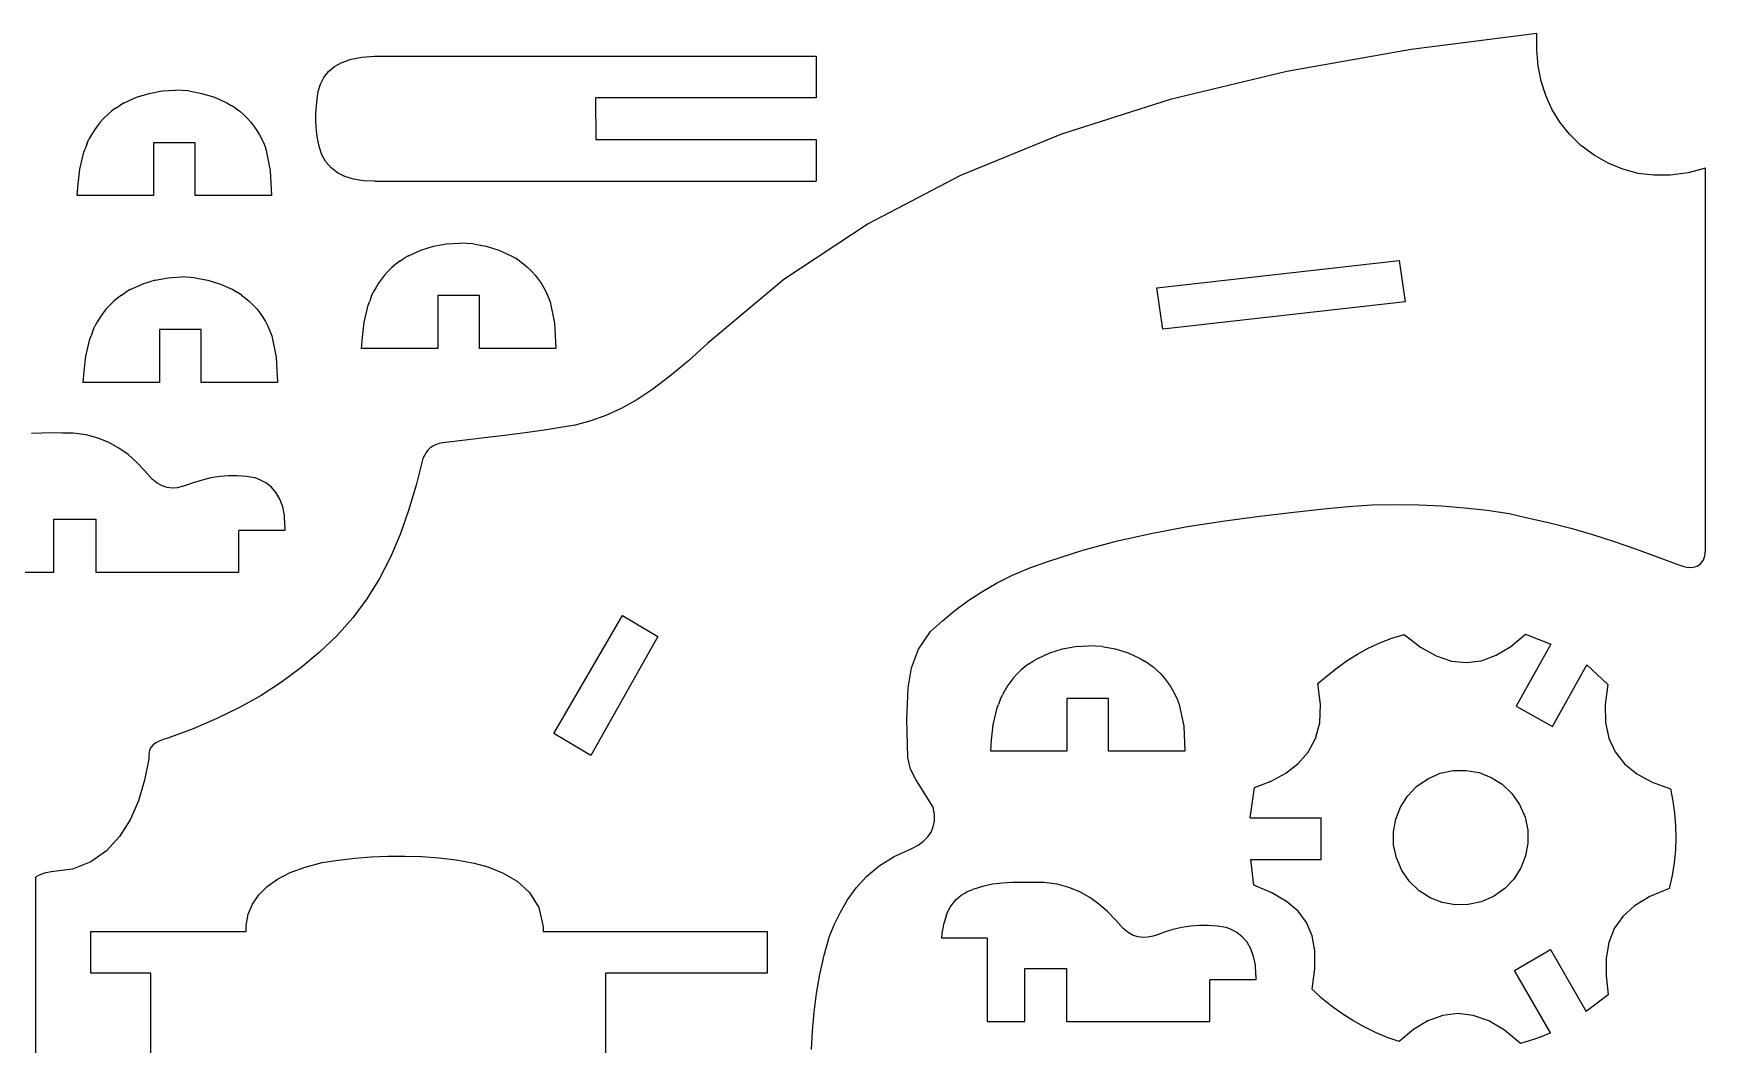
# Model space of a CAD drawing. Extents: x -1184 to 1184, y -939 to 939.
# Drawn here: x -766 to -25, y 491 to 939 of the extents above; entities that cross this region are included whole.
import ezdxf

# ---------------------------------------------------------------- set-up
doc = ezdxf.new("R2010")
doc.units = 0
doc.header["$MEASUREMENT"] = 0
doc.layers.get('0').update_dxf_attribs({"linetype": 'CONTINUOUS'})

msp = doc.modelspace()

# ---------------------------------------------------------------- linework, layer by layer
for p, q in [((-99.69, 939.36), (-155.4, 932.22)), ((-99.72, 932.01), (-99.69, 939.36)), ((-629.47, 926.54), (-625.43, 927.91)), ((-625.43, 927.91), (-620.63, 928.82)), ((-620.63, 928.82), (-615.03, 929.22)), ((-615.03, 929.22), (-419.25, 929.22)), ((-419.25, 929.22), (-419.25, 910.74)), ((-155.4, 932.22), (-210.56, 922.49)), ((-99.08, 924.97), (-99.72, 932.01)), ((-639, 916.9), (-637.52, 919.88)), ((-637.52, 919.88), (-635.47, 922.49)), ((-635.47, 922.49), (-632.8, 924.72)), ((-632.8, 924.72), (-629.47, 926.54)), ((-210.56, 922.49), (-262.29, 910.03)), ((-97.76, 918.25), (-99.08, 924.97)), ((-720.57, 911.02), (-714.93, 912.79)), ((-714.93, 912.79), (-709.12, 913.86)), ((-709.12, 913.86), (-703.23, 914.22)), ((-697.33, 913.86), (-703.23, 914.22)), ((-697.33, 913.86), (-691.53, 912.79)), ((-691.53, 912.79), (-685.89, 911.02)), ((-640.45, 910.31), (-639.95, 913.61)), ((-639.95, 913.61), (-639, 916.9)), ((-95.73, 911.86), (-97.76, 918.25)), ((-731.68, 904.82), (-733.42, 903.33)), ((-729.85, 906.19), (-731.68, 904.82)), ((-729.85, 906.19), (-727.94, 907.45)), ((-725.95, 908.58), (-727.94, 907.45)), ((-725.95, 908.58), (-720.57, 911.02)), ((-685.89, 911.02), (-680.51, 908.58)), ((-680.51, 908.58), (-678.53, 907.45)), ((-676.62, 906.2), (-678.53, 907.45)), ((-676.62, 906.2), (-674.79, 904.82)), ((-674.79, 904.82), (-673.06, 903.34)), ((-640.99, 903.92), (-640.8, 907.08)), ((-640.8, 907.08), (-640.45, 910.31)), ((-516.97, 910.74), (-516.95, 892.26)), ((-419.25, 910.74), (-516.97, 910.74)), ((-262.29, 910.03), (-310.5, 894.71)), ((-92.97, 905.79), (-95.73, 911.86)), ((-89.48, 900.07), (-92.97, 905.79)), ((-738.03, 898.26), (-739.34, 896.38)), ((-736.6, 900.04), (-738.03, 898.26)), ((-735.06, 901.74), (-736.6, 900.04)), ((-733.42, 903.33), (-735.06, 901.74)), ((-673.06, 903.34), (-671.42, 901.74)), ((-671.42, 901.74), (-669.89, 900.05)), ((-669.89, 900.05), (-668.47, 898.26)), ((-668.47, 898.26), (-667.16, 896.38)), ((-641.03, 900.84), (-640.99, 903.92)), ((-640.91, 897.84), (-641.03, 900.84)), ((-640.62, 894.9), (-640.91, 897.84)), ((-85.23, 894.7), (-89.48, 900.07)), ((-742.53, 890.31), (-743.33, 888.17)), ((-742.53, 890.31), (-741.6, 892.4)), ((-740.53, 894.43), (-741.6, 892.4)), ((-739.34, 896.38), (-740.53, 894.43)), ((-694.49, 890.9), (-712.97, 890.9)), ((-712.97, 890.9), (-712.97, 867.45)), ((-694.49, 867.45), (-694.49, 890.9)), ((-667.16, 896.38), (-665.98, 894.43)), ((-665.98, 894.43), (-664.92, 892.4)), ((-664.92, 892.4), (-663.99, 890.31)), ((-663.99, 890.31), (-663.2, 888.17)), ((-640.18, 892.04), (-640.62, 894.9)), ((-639.57, 889.26), (-640.18, 892.04)), ((-516.95, 892.26), (-419.25, 892.26)), ((-419.25, 892.26), (-419.25, 873.78)), ((-310.5, 894.71), (-355.16, 876.38)), ((-80.21, 889.69), (-85.23, 894.7)), ((-74.27, 885.31), (-80.21, 889.69)), ((-745.64, 879.12), (-743.93, 886.69)), ((-743.93, 886.69), (-743.33, 888.17)), ((-663.2, 888.17), (-661.22, 878.63)), ((-638.33, 885.59), (-639.57, 889.26)), ((-636.57, 882.42), (-638.33, 885.59)), ((-634.28, 879.74), (-636.57, 882.42)), ((-68.07, 881.77), (-74.27, 885.31)), ((-746.41, 872.48), (-745.64, 879.12)), ((-661.22, 878.63), (-660.69, 867.45)), ((-631.48, 877.56), (-634.28, 879.74)), ((-628.15, 875.87), (-631.48, 877.56)), ((-624.3, 874.68), (-628.15, 875.87)), ((-355.16, 876.38), (-396.19, 854.92)), ((-61.59, 879.09), (-68.07, 881.77)), ((-54.82, 877.31), (-61.59, 879.09)), ((-47.75, 876.43), (-54.82, 877.31)), ((-40.35, 876.51), (-47.75, 876.43)), ((-32.62, 877.55), (-40.35, 876.51)), ((-24.87, 879.59), (-32.62, 877.55)), ((-24.87, 710.11), (-24.87, 879.59)), ((-746.78, 867.45), (-746.41, 872.48)), ((-712.97, 867.45), (-746.78, 867.45)), ((-660.69, 867.45), (-694.49, 867.45)), ((-619.92, 873.98), (-624.3, 874.68)), ((-614.85, 873.78), (-619.92, 873.98)), ((-614.85, 873.78), (-419.25, 873.78)), ((-396.19, 854.92), (-433.54, 830.19)), ((-588.88, 844.97), (-583.08, 846.04)), ((-583.08, 846.04), (-577.18, 846.4)), ((-571.29, 846.04), (-577.18, 846.4)), ((-571.29, 846.04), (-565.48, 844.97)), ((-603.8, 838.37), (-605.63, 837)), ((-603.8, 838.37), (-601.89, 839.63)), ((-599.9, 840.76), (-601.89, 839.63)), ((-599.9, 840.76), (-594.52, 843.2)), ((-594.52, 843.2), (-588.88, 844.97)), ((-565.48, 844.97), (-559.84, 843.2)), ((-559.84, 843.2), (-554.46, 840.76)), ((-554.46, 840.76), (-552.48, 839.63)), ((-550.57, 838.37), (-552.48, 839.63)), ((-550.57, 838.37), (-548.74, 837)), ((-268.21, 826.47), (-160.76, 838.62)), ((-160.76, 838.62), (-158.02, 820.31)), ((-712.29, 829.93), (-706.48, 831)), ((-706.48, 831), (-700.58, 831.36)), ((-694.69, 831), (-700.58, 831.36)), ((-694.69, 831), (-688.88, 829.93)), ((-611.98, 830.43), (-613.29, 828.56)), ((-610.55, 832.22), (-611.98, 830.43)), ((-609.01, 833.91), (-610.55, 832.22)), ((-607.37, 835.51), (-609.01, 833.91)), ((-605.63, 837), (-607.37, 835.51)), ((-548.74, 837), (-547.01, 835.51)), ((-547.01, 835.51), (-545.37, 833.92)), ((-545.37, 833.92), (-543.84, 832.22)), ((-543.84, 832.22), (-542.42, 830.43)), ((-542.42, 830.43), (-541.11, 828.56)), ((-727.2, 823.34), (-729.03, 821.96)), ((-727.2, 823.34), (-725.29, 824.59)), ((-723.3, 825.73), (-725.29, 824.59)), ((-723.3, 825.73), (-717.92, 828.16)), ((-712.29, 829.93), (-717.92, 828.16)), ((-688.88, 829.93), (-683.25, 828.16)), ((-683.25, 828.16), (-677.87, 825.73)), ((-677.87, 825.73), (-675.88, 824.59)), ((-673.97, 823.34), (-675.88, 824.59)), ((-673.97, 823.34), (-672.15, 821.96)), ((-616.48, 822.49), (-615.55, 824.58)), ((-614.48, 826.6), (-615.55, 824.58)), ((-613.29, 828.56), (-614.48, 826.6)), ((-568.44, 823.08), (-586.92, 823.08)), ((-586.92, 823.08), (-586.92, 799.62)), ((-568.44, 799.62), (-568.44, 823.08)), ((-541.11, 828.56), (-539.93, 826.6)), ((-539.93, 826.6), (-538.87, 824.58)), ((-538.87, 824.58), (-537.95, 822.49)), ((-433.54, 830.19), (-467.16, 802.04)), ((-265.47, 808.16), (-268.21, 826.47)), ((-733.95, 817.18), (-735.38, 815.4)), ((-732.41, 818.88), (-733.95, 817.18)), ((-730.77, 820.47), (-732.41, 818.88)), ((-729.03, 821.96), (-730.77, 820.47)), ((-672.15, 821.96), (-670.41, 820.48)), ((-670.41, 820.48), (-668.78, 818.88)), ((-668.78, 818.88), (-667.24, 817.19)), ((-667.24, 817.19), (-665.82, 815.4)), ((-619.59, 811.3), (-617.89, 818.87)), ((-617.89, 818.87), (-617.29, 820.35)), ((-616.48, 822.49), (-617.29, 820.35)), ((-537.95, 822.49), (-537.15, 820.35)), ((-537.15, 820.35), (-535.17, 810.81)), ((-158.02, 820.31), (-265.47, 808.16)), ((-739.89, 807.45), (-738.95, 809.54)), ((-737.89, 811.57), (-738.95, 809.54)), ((-736.69, 813.52), (-737.89, 811.57)), ((-735.38, 815.4), (-736.69, 813.52)), ((-665.82, 815.4), (-664.52, 813.52)), ((-664.52, 813.52), (-663.33, 811.57)), ((-663.33, 811.57), (-662.28, 809.54)), ((-662.28, 809.54), (-661.35, 807.45)), ((-620.37, 804.66), (-619.59, 811.3)), ((-535.17, 810.81), (-534.64, 799.62)), ((-743, 796.26), (-741.29, 803.83)), ((-741.29, 803.83), (-740.69, 805.31)), ((-739.89, 807.45), (-740.69, 805.31)), ((-691.85, 808.04), (-710.33, 808.04)), ((-710.33, 808.04), (-710.33, 784.59)), ((-691.85, 784.59), (-691.85, 808.04)), ((-661.35, 807.45), (-660.56, 805.31)), ((-660.56, 805.31), (-658.57, 795.77)), ((-620.73, 799.62), (-620.37, 804.66)), ((-467.16, 802.04), (-475.92, 794.07)), ((-743.77, 789.62), (-743, 796.26)), ((-658.57, 795.77), (-658.04, 784.59)), ((-586.92, 799.62), (-620.73, 799.62)), ((-534.64, 799.62), (-568.44, 799.62)), ((-475.92, 794.07), (-484.01, 787.3)), ((-744.13, 784.59), (-743.77, 789.62)), ((-484.01, 787.3), (-491.57, 781.61)), ((-710.33, 784.59), (-744.13, 784.59)), ((-658.04, 784.59), (-691.85, 784.59)), ((-491.57, 781.61), (-498.72, 776.9)), ((-505.62, 773.05), (-512.39, 769.96)), ((-498.72, 776.9), (-505.62, 773.05)), ((-532.56, 764.54), (-538.79, 763.58)), ((-526.11, 765.58), (-532.56, 764.54)), ((-519.17, 767.5), (-526.11, 765.58)), ((-512.39, 769.96), (-519.17, 767.5)), ((-762.54, 762.11), (-767.07, 761.86)), ((-757.95, 762.17), (-762.54, 762.11)), ((-753.3, 762.13), (-757.95, 762.17)), ((-748.61, 762.07), (-753.3, 762.13)), ((-742.86, 761.32), (-748.61, 762.07)), ((-737.6, 759.93), (-742.86, 761.32)), ((-732.78, 757.96), (-737.6, 759.93)), ((-728.35, 755.48), (-732.78, 757.96)), ((-589.21, 756.31), (-590.34, 755.52)), ((-587.9, 756.95), (-589.21, 756.31)), ((-586.39, 757.44), (-587.9, 756.95)), ((-584.67, 757.79), (-586.39, 757.44)), ((-574.86, 758.93), (-584.67, 757.79)), ((-566.22, 759.96), (-574.86, 758.93)), ((-558.53, 760.9), (-566.22, 759.96)), ((-551.55, 761.8), (-558.53, 760.9)), ((-545.04, 762.68), (-551.55, 761.8)), ((-538.79, 763.58), (-545.04, 762.68)), ((-724.26, 752.55), (-728.35, 755.48)), ((-720.47, 749.23), (-724.26, 752.55)), ((-716.92, 745.59), (-720.47, 749.23)), ((-593.54, 750.85), (-596.55, 739.05)), ((-592.9, 752.24), (-593.54, 750.85)), ((-592.16, 753.49), (-592.9, 752.24)), ((-591.32, 754.58), (-592.16, 753.49)), ((-590.34, 755.52), (-591.32, 754.58)), ((-713.57, 741.68), (-716.92, 745.59)), ((-711.31, 739.88), (-713.57, 741.68)), ((-687.52, 742.22), (-691.44, 741.29)), ((-683.6, 742.83), (-687.52, 742.22)), ((-679.69, 743.13), (-683.6, 742.83)), ((-675.77, 743.12), (-679.69, 743.13)), ((-671.85, 742.81), (-675.77, 743.12)), ((-667.93, 742.2), (-671.85, 742.81)), ((-665.87, 741.42), (-667.93, 742.2)), ((-663.14, 739.99), (-665.87, 741.42)), ((-709.11, 738.67), (-711.31, 739.88)), ((-706.92, 737.98), (-709.11, 738.67)), ((-704.74, 737.74), (-706.92, 737.98)), ((-702.51, 737.9), (-704.74, 737.74)), ((-700.23, 738.38), (-702.51, 737.9)), ((-697.86, 739.11), (-700.23, 738.38)), ((-695.36, 740.04), (-697.86, 739.11)), ((-691.44, 741.29), (-695.36, 740.04)), ((-660.7, 738.06), (-663.14, 739.99)), ((-658.61, 735.64), (-660.7, 738.06)), ((-656.92, 732.75), (-658.61, 735.64)), ((-596.55, 739.05), (-599.91, 727.83)), ((-655.67, 729.38), (-656.92, 732.75)), ((-654.91, 725.55), (-655.67, 729.38)), ((-599.91, 727.83), (-603.69, 717.18)), ((-223.71, 725.09), (-208.69, 726.9)), ((-208.69, 726.9), (-194.1, 728.58)), ((-194.1, 728.58), (-183.38, 729.6)), ((-183.38, 729.6), (-172.79, 730.22)), ((-172.79, 730.22), (-162.32, 730.45)), ((-162.32, 730.45), (-151.97, 730.31)), ((-151.97, 730.31), (-141.77, 729.83)), ((-141.77, 729.83), (-131.7, 729.02)), ((-131.7, 729.02), (-121.77, 727.9)), ((-121.77, 727.9), (-111.98, 726.51)), ((-757.12, 723.93), (-738.64, 723.93)), ((-757.12, 700.48), (-757.12, 723.93)), ((-738.64, 723.93), (-738.64, 700.48)), ((-654.71, 721.26), (-654.91, 725.55)), ((-654.73, 720.95), (-654.71, 721.26)), ((-654.73, 720.95), (-654.72, 718.96)), ((-270.12, 717.74), (-254.55, 720.62)), ((-254.55, 720.62), (-239.04, 723.03)), ((-239.04, 723.03), (-223.71, 725.09)), ((-111.98, 726.51), (-104.53, 724.66)), ((-104.53, 724.66), (-94.49, 722.45)), ((-94.49, 722.45), (-84.66, 719.92)), ((-84.66, 719.92), (-74.99, 717.1)), ((-654.72, 718.96), (-675.15, 718.96)), ((-675.15, 700.48), (-675.15, 718.96)), ((-603.69, 717.18), (-607.96, 707.09)), ((-300.96, 710.18), (-285.64, 714.3)), ((-285.64, 714.3), (-270.12, 717.74)), ((-74.99, 717.1), (-65.42, 714.02)), ((-65.42, 714.02), (-55.89, 710.74)), ((-607.96, 707.09), (-612.82, 697.56)), ((-324.45, 702.3), (-315.99, 705.28)), ((-315.99, 705.28), (-300.96, 710.18)), ((-55.89, 710.74), (-46.37, 707.27)), ((-46.37, 707.27), (-36.78, 703.67)), ((-27.06, 704.1), (-25.93, 705.58)), ((-25.93, 705.58), (-25.25, 707.57)), ((-25.25, 707.57), (-24.87, 710.11)), ((-773.77, 700.48), (-757.12, 700.48)), ((-738.64, 700.48), (-675.15, 700.48)), ((-612.82, 697.56), (-618.35, 688.59)), ((-339.27, 695.51), (-332.18, 699.04)), ((-332.18, 699.04), (-324.45, 702.3)), ((-36.78, 703.67), (-34.54, 702.92)), ((-34.54, 702.92), (-32.37, 702.56)), ((-32.37, 702.56), (-30.36, 702.62)), ((-30.36, 702.62), (-28.56, 703.13)), ((-28.56, 703.13), (-27.06, 704.1)), ((-351.92, 687.69), (-345.82, 691.73)), ((-345.82, 691.73), (-339.27, 695.51)), ((-618.35, 688.59), (-624.61, 680.15)), ((-363.16, 678.87), (-357.66, 683.4)), ((-357.66, 683.4), (-351.92, 687.69)), ((-624.61, 680.15), (-631.71, 672.26)), ((-535.54, 628.83), (-505.09, 681.22)), ((-505.09, 681.22), (-489.44, 671.87)), ((-368.49, 674.1), (-363.16, 678.87)), ((-631.71, 672.26), (-639.49, 664.85)), ((-489.44, 671.87), (-519.04, 619.13)), ((-373.78, 666.31), (-368.49, 674.1)), ((-309.98, 666.36), (-304.17, 667.43)), ((-304.17, 667.43), (-298.27, 667.79)), ((-292.38, 667.43), (-298.27, 667.79)), ((-292.38, 667.43), (-286.57, 666.36)), ((-174.4, 666.74), (-169.35, 669.08)), ((-169.35, 669.08), (-164.04, 671.11)), ((-164.04, 671.11), (-158.44, 672.81)), ((-158.44, 672.81), (-151.27, 667.23)), ((-151.27, 667.23), (-144.31, 663.31)), ((-117.78, 663.58), (-111.26, 667.5)), ((-111.26, 667.5), (-104.71, 672.91)), ((-93.51, 668.49), (-108.84, 641)), ((-104.71, 672.91), (-93.51, 668.49)), ((-639.49, 664.85), (-647.66, 657.99)), ((-377, 657.97), (-373.78, 666.31)), ((-324.89, 659.76), (-322.98, 661.02)), ((-320.99, 662.15), (-322.98, 661.02)), ((-320.99, 662.15), (-315.61, 664.59)), ((-315.61, 664.59), (-309.98, 666.36)), ((-286.57, 666.36), (-280.93, 664.59)), ((-280.93, 664.59), (-275.55, 662.15)), ((-275.55, 662.15), (-273.57, 661.02)), ((-271.66, 659.76), (-273.57, 661.02)), ((-188.27, 658.02), (-183.83, 661.19)), ((-183.83, 661.19), (-179.21, 664.1)), ((-179.21, 664.1), (-174.4, 666.74)), ((-144.31, 663.31), (-137.53, 661.01)), ((-137.53, 661.01), (-130.87, 660.3)), ((-130.87, 660.3), (-124.3, 661.17)), ((-124.3, 661.17), (-117.78, 663.58)), ((-647.66, 657.99), (-656.26, 651.65)), ((-378.42, 649.06), (-377, 657.97)), ((-331.64, 653.61), (-333.07, 651.82)), ((-330.1, 655.3), (-331.64, 653.61)), ((-328.46, 656.9), (-330.1, 655.3)), ((-326.72, 658.39), (-328.46, 656.9)), ((-324.89, 659.76), (-326.72, 658.39)), ((-271.66, 659.76), (-269.84, 658.39)), ((-269.84, 658.39), (-268.1, 656.9)), ((-268.1, 656.9), (-266.46, 655.31)), ((-266.46, 655.31), (-264.93, 653.61)), ((-264.93, 653.61), (-263.51, 651.82)), ((-196.75, 650.99), (-192.56, 654.62)), ((-192.56, 654.62), (-188.27, 658.02)), ((-92.7, 631.99), (-77.45, 659.33)), ((-77.45, 659.34), (-77.45, 659.33)), ((-77.45, 659.33), (-68.17, 650.63)), ((-665.31, 645.8), (-674.84, 640.42)), ((-656.26, 651.65), (-665.31, 645.8)), ((-378.99, 635.27), (-378.42, 649.06)), ((-337.57, 643.88), (-336.64, 645.97)), ((-335.57, 647.99), (-336.64, 645.97)), ((-334.38, 649.95), (-335.57, 647.99)), ((-333.07, 651.82), (-334.38, 649.95)), ((-263.51, 651.82), (-262.2, 649.95)), ((-262.2, 649.95), (-261.02, 647.99)), ((-261.02, 647.99), (-259.96, 645.97)), ((-259.96, 645.97), (-259.04, 643.88)), ((-195.56, 641.69), (-196.75, 650.99)), ((-68.17, 650.63), (-69.4, 641.72)), ((-674.84, 640.42), (-684.89, 635.47)), ((-340.68, 632.69), (-338.98, 640.26)), ((-338.98, 640.26), (-338.38, 641.74)), ((-337.57, 643.88), (-338.38, 641.74)), ((-289.53, 644.47), (-308.01, 644.47)), ((-308.01, 644.47), (-308.01, 621.01)), ((-289.53, 621.01), (-289.53, 644.47)), ((-259.04, 643.88), (-258.24, 641.74)), ((-258.24, 641.74), (-256.26, 632.2)), ((-195.96, 633.59), (-195.56, 641.69)), ((-108.84, 641), (-92.7, 631.99)), ((-69.4, 641.72), (-69.28, 633.8)), ((-695.47, 630.92), (-706.63, 626.76)), ((-684.89, 635.47), (-695.47, 630.92)), ((-378.53, 618.25), (-378.99, 635.27)), ((-341.46, 626.05), (-340.68, 632.69)), ((-256.26, 632.2), (-255.73, 621.01)), ((-197.82, 626.59), (-195.96, 633.59)), ((-69.28, 633.8), (-67.8, 626.83)), ((-713.2, 623.82), (-714.11, 622.66)), ((-711.99, 624.77), (-713.2, 623.82)), ((-710.49, 625.55), (-711.99, 624.77)), ((-708.71, 626.2), (-710.49, 625.55)), ((-706.63, 626.76), (-708.71, 626.2)), ((-519.04, 619.13), (-535.54, 628.83)), ((-341.82, 621.01), (-341.46, 626.05)), ((-201.03, 620.6), (-197.82, 626.59)), ((-67.8, 626.83), (-64.98, 620.74)), ((-715.08, 617.63), (-716.95, 608.13)), ((-715.05, 619.61), (-715.08, 617.63)), ((-714.73, 621.27), (-715.05, 619.61)), ((-714.11, 622.66), (-714.73, 621.27)), ((-377.37, 613.03), (-378.53, 618.25)), ((-308.01, 621.01), (-341.82, 621.01)), ((-255.73, 621.01), (-289.53, 621.01)), ((-210.98, 611.31), (-205.46, 615.54)), ((-205.46, 615.54), (-201.03, 620.6)), ((-64.98, 620.74), (-60.82, 615.5)), ((-60.82, 615.5), (-55.33, 611.06)), ((-716.95, 608.13), (-719.68, 599.04)), ((-375, 608.43), (-377.37, 613.03)), ((-367.39, 596.14), (-375, 608.43)), ((-217.48, 607.81), (-210.98, 611.31)), ((-153, 605.37), (-148.03, 608.84)), ((-148.03, 608.84), (-142.48, 611.25)), ((-142.48, 611.25), (-136.72, 612.47)), ((-136.72, 612.47), (-130.94, 612.54)), ((-130.94, 612.54), (-125.3, 611.51)), ((-125.3, 611.51), (-119.95, 609.43)), ((-119.95, 609.43), (-115.06, 606.34)), ((-55.33, 611.06), (-48.51, 607.36)), ((-226.83, 591.55), (-224.82, 604.97)), ((-224.82, 604.97), (-217.48, 607.81)), ((-160.14, 596.22), (-157.05, 601.11)), ((-157.05, 601.11), (-153, 605.37)), ((-115.06, 606.34), (-110.8, 602.29)), ((-110.8, 602.29), (-107.33, 597.32)), ((-48.51, 607.36), (-40.37, 604.35)), ((-40.37, 604.35), (-39.34, 598.91)), ((-719.68, 599.04), (-723.35, 590.63)), ((-366.67, 592.75), (-367.39, 596.14)), ((-162.22, 590.88), (-160.14, 596.22)), ((-107.33, 597.32), (-104.92, 591.76)), ((-39.34, 598.91), (-38.59, 593.49)), ((-38.59, 593.49), (-38.14, 588.06)), ((-723.35, 590.63), (-728.03, 583.14)), ((-368.26, 585.12), (-367.27, 587.46)), ((-367.27, 587.46), (-366.75, 590.01)), ((-366.75, 590.01), (-366.67, 592.75)), ((-226.83, 591.55), (-195.27, 591.55)), ((-195.27, 573.07), (-195.27, 591.55)), ((-163.25, 585.23), (-162.22, 590.88)), ((-104.92, 591.76), (-103.7, 586.01)), ((-103.7, 586.01), (-103.63, 580.23)), ((-38.14, 588.06), (-38.01, 582.61)), ((-728.03, 583.14), (-733.79, 576.83)), ((-376.77, 577.93), (-373.96, 579.39)), ((-373.96, 579.39), (-371.6, 581.08)), ((-371.6, 581.08), (-369.7, 582.99)), ((-369.7, 582.99), (-368.26, 585.12)), ((-163.18, 579.45), (-163.25, 585.23)), ((-161.96, 573.7), (-163.18, 579.45)), ((-103.63, 580.23), (-104.66, 574.58)), ((-38.01, 582.61), (-38.22, 577.12)), ((-740.72, 571.96), (-748.88, 568.77)), ((-733.79, 576.83), (-740.72, 571.96)), ((-645.8, 569.63), (-638.26, 571.66)), ((-638.26, 571.66), (-631.07, 572.74)), ((-631.07, 572.74), (-623.81, 573.57)), ((-623.81, 573.57), (-616.48, 574.15)), ((-616.48, 574.15), (-609.09, 574.47)), ((-609.09, 574.47), (-601.62, 574.5)), ((-601.62, 574.5), (-594.08, 574.26)), ((-594.08, 574.26), (-586.46, 573.72)), ((-586.46, 573.72), (-578.76, 572.88)), ((-578.76, 572.88), (-575.7, 572.32)), ((-575.7, 572.32), (-570.81, 571.33)), ((-570.81, 571.33), (-564.76, 569.68)), ((-391.34, 570.16), (-384.67, 574.35)), ((-384.67, 574.35), (-376.77, 577.93)), ((-226.48, 573.07), (-195.27, 573.07)), ((-225.14, 561.64), (-226.48, 573.07)), ((-159.55, 568.14), (-161.96, 573.7)), ((-104.66, 574.58), (-106.75, 569.23)), ((-38.8, 571.56), (-39.74, 565.92)), ((-38.22, 577.12), (-38.8, 571.56)), ((-763.71, 566.07), (-765.39, 565.22)), ((-765.39, 565.22), (-765.39, 228.53)), ((-761.28, 566.87), (-763.71, 566.07)), ((-758.36, 567.53), (-761.28, 566.87)), ((-748.88, 568.77), (-758.36, 567.53)), ((-662.62, 561.02), (-657.96, 564.31)), ((-657.96, 564.31), (-652.36, 567.18)), ((-652.36, 567.18), (-645.8, 569.63)), ((-564.76, 569.68), (-558.21, 567.12)), ((-558.21, 567.12), (-551.83, 563.42)), ((-401.53, 560.43), (-396.91, 565.48)), ((-396.91, 565.48), (-391.34, 570.16)), ((-156.08, 563.17), (-159.55, 568.14)), ((-109.84, 564.35), (-113.89, 560.09)), ((-106.75, 569.23), (-109.84, 564.35)), ((-39.74, 565.92), (-41.08, 560.17)), ((-669.13, 553.21), (-666.34, 557.32)), ((-666.34, 557.32), (-662.62, 561.02)), ((-551.83, 563.42), (-546.26, 558.34)), ((-546.26, 558.34), (-542.19, 551.65)), ((-405.34, 555.12), (-401.53, 560.43)), ((-357.07, 555.25), (-356, 556.23)), ((-356, 556.23), (-354.85, 557.12)), ((-354.85, 557.12), (-353.64, 557.91)), ((-353.64, 557.91), (-352.36, 558.61)), ((-352.36, 558.61), (-351.04, 559.19)), ((-351.04, 559.19), (-349.67, 559.67)), ((-345.42, 561.07), (-349.67, 559.67)), ((-341.07, 561.99), (-345.42, 561.07)), ((-336.63, 562.53), (-341.07, 561.99)), ((-332.1, 562.78), (-336.63, 562.53)), ((-327.51, 562.84), (-332.1, 562.78)), ((-322.86, 562.8), (-327.51, 562.84)), ((-318.17, 562.74), (-322.86, 562.8)), ((-312.42, 561.99), (-318.17, 562.74)), ((-307.16, 560.6), (-312.42, 561.99)), ((-302.34, 558.63), (-307.16, 560.6)), ((-297.91, 556.15), (-302.34, 558.63)), ((-293.82, 553.22), (-297.91, 556.15)), ((-217.12, 558.2), (-225.14, 561.64)), ((-210.6, 554.38), (-217.12, 558.2)), ((-151.82, 559.12), (-156.08, 563.17)), ((-146.94, 556.03), (-151.82, 559.12)), ((-141.59, 553.95), (-146.94, 556.03)), ((-118.85, 556.62), (-124.41, 554.21)), ((-113.89, 560.09), (-118.85, 556.62)), ((-49.61, 556.63), (-56.42, 552.52)), ((-41.08, 560.17), (-49.61, 556.63)), ((-671.98, 543.8), (-671, 548.7)), ((-671, 548.7), (-669.13, 553.21)), ((-542.19, 551.65), (-540.26, 543.1)), ((-411.05, 544.25), (-408.46, 549.69)), ((-408.46, 549.69), (-405.34, 555.12)), ((-361.55, 547.88), (-361.06, 549.24)), ((-361.06, 549.24), (-360.46, 550.57)), ((-360.46, 550.57), (-359.76, 551.84)), ((-359.76, 551.84), (-358.96, 553.05)), ((-358.96, 553.05), (-358.06, 554.19)), ((-358.06, 554.19), (-357.07, 555.25)), ((-290.03, 549.9), (-293.82, 553.22)), ((-286.48, 546.26), (-290.03, 549.9)), ((-205.5, 550.04), (-210.6, 554.38)), ((-201.76, 545.03), (-205.5, 550.04)), ((-135.94, 552.92), (-141.59, 553.95)), ((-130.16, 552.99), (-135.94, 552.92)), ((-124.41, 554.21), (-130.16, 552.99)), ((-56.42, 552.52), (-61.62, 547.78)), ((-671.98, 541.12), (-671.98, 543.8)), ((-540.26, 543.1), (-540.26, 541.12)), ((-413.23, 538.93), (-411.05, 544.25)), ((-362.72, 544.1), (-363.49, 540.19)), ((-361.55, 547.88), (-362.72, 544.1)), ((-283.13, 542.35), (-286.48, 546.26)), ((-280.88, 540.55), (-283.13, 542.35)), ((-261, 541.96), (-264.92, 540.71)), ((-257.09, 542.89), (-261, 541.96)), ((-253.17, 543.5), (-257.09, 542.89)), ((-249.25, 543.8), (-253.17, 543.5)), ((-245.33, 543.79), (-249.25, 543.8)), ((-241.41, 543.48), (-245.33, 543.79)), ((-237.49, 542.87), (-241.41, 543.48)), ((-235.43, 542.1), (-237.49, 542.87)), ((-232.7, 540.66), (-235.43, 542.1)), ((-199.33, 539.2), (-201.76, 545.03)), ((-65.35, 542.37), (-67.73, 536.23)), ((-61.62, 547.78), (-65.35, 542.37)), ((-740.73, 541.12), (-671.98, 541.12)), ((-740.73, 522.62), (-740.73, 541.12)), ((-540.26, 541.12), (-440.9, 541.12)), ((-440.9, 541.12), (-440.9, 522.62)), ((-415.7, 530.5), (-413.23, 538.93)), ((-363.49, 540.19), (-363.66, 538.11)), ((-343.34, 538.11), (-363.66, 538.11)), ((-343.34, 538.11), (-343.34, 501.15)), ((-278.67, 539.34), (-280.88, 540.55)), ((-276.49, 538.65), (-278.67, 539.34)), ((-274.3, 538.41), (-276.49, 538.65)), ((-272.08, 538.57), (-274.3, 538.41)), ((-269.79, 539.05), (-272.08, 538.57)), ((-267.42, 539.78), (-269.79, 539.05)), ((-264.92, 540.71), (-267.42, 539.78)), ((-230.27, 538.73), (-232.7, 540.66)), ((-228.18, 536.31), (-230.27, 538.73)), ((-226.48, 533.42), (-228.18, 536.31)), ((-198.15, 532.42), (-199.33, 539.2)), ((-67.73, 536.23), (-68.88, 529.31)), ((-417.63, 522.05), (-415.7, 530.5)), ((-225.23, 530.05), (-226.48, 533.42)), ((-224.48, 526.22), (-225.23, 530.05)), ((-198.15, 524.54), (-198.15, 532.42)), ((-109.6, 523.81), (-93.6, 533.05)), ((-93.6, 533.05), (-77.75, 505.59)), ((-68.88, 529.31), (-68.92, 521.55)), ((-714.21, 522.62), (-740.73, 522.62)), ((-714.21, 300.84), (-714.21, 522.62)), ((-440.9, 522.62), (-512.6, 522.62)), ((-512.6, 522.62), (-512.6, 300.84)), ((-419.09, 513.62), (-417.63, 522.05)), ((-326.69, 524.6), (-308.21, 524.6)), ((-326.69, 501.15), (-326.69, 524.6)), ((-308.21, 524.6), (-308.21, 501.15)), ((-224.29, 519.63), (-244.71, 519.63)), ((-244.71, 501.15), (-244.71, 519.63)), ((-224.27, 521.93), (-224.48, 526.22)), ((-224.3, 521.62), (-224.27, 521.93)), ((-224.3, 521.62), (-224.29, 519.63)), ((-199.28, 515.42), (-198.15, 524.54)), ((-93.6, 496.09), (-109.6, 523.81)), ((-68.92, 521.55), (-67.99, 512.91)), ((-420.15, 505.23), (-419.09, 513.62)), ((-195.12, 511.56), (-199.28, 515.42)), ((-190.71, 507.96), (-195.12, 511.56)), ((-67.99, 512.91), (-77.75, 505.59)), ((-420.87, 496.91), (-420.15, 505.23)), ((-186.08, 504.63), (-190.71, 507.96)), ((-181.26, 501.56), (-186.08, 504.63)), ((-134.7, 504.65), (-141.39, 503.85)), ((-127.9, 503.86), (-134.7, 504.65)), ((-421.29, 488.68), (-420.87, 496.91)), ((-343.34, 501.15), (-326.69, 501.15)), ((-308.21, 501.15), (-244.71, 501.15)), ((-176.29, 498.78), (-181.26, 501.56)), ((-171.18, 496.29), (-176.29, 498.78)), ((-154.41, 497.59), (-160.72, 492.23)), ((-147.96, 501.48), (-154.41, 497.59)), ((-141.39, 503.85), (-147.96, 501.48)), ((-121, 501.41), (-127.9, 503.86)), ((-114, 497.28), (-121, 501.41)), ((-106.91, 491.42), (-114, 497.28)), ((-165.98, 494.1), (-171.18, 496.29)), ((-160.72, 492.23), (-165.98, 494.1)), ((-105.03, 491.93), (-106.91, 491.42)), ((-103.13, 492.51), (-105.03, 491.93)), ((-101.23, 493.15), (-103.13, 492.51)), ((-99.32, 493.83), (-101.23, 493.15)), ((-95.58, 495.28), (-99.32, 493.83)), ((-93.6, 496.09), (-95.58, 495.28))]:
    msp.add_line(p, q)

doc.saveas('drawing.dxf')
